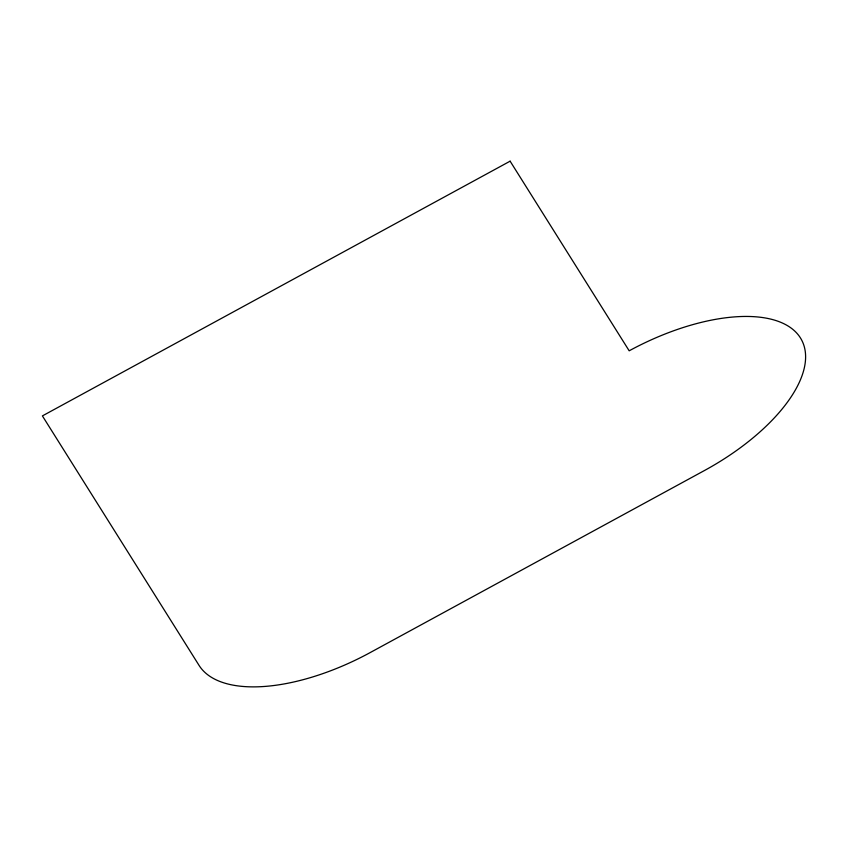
<?xml version="1.0" encoding="UTF-8"?>
<svg xmlns="http://www.w3.org/2000/svg" width="848" height="848" viewBox="0 0 848 848"><rect width="100%" height="100%" fill="white"/><g stroke="black" fill="none" stroke-linecap="round" stroke-linejoin="round"><path stroke-width="1.27" d="M510.114 161.173L42.4 415.902L199.068 665.404A152.248 70.532 -27.6 0 0 370.3 652.515L704.391 470.566A152.248 70.532 -27.6 0 0 800.417 337.907A152.248 70.532 -27.6 0 0 629.184 350.807L510.114 161.173"/></g></svg>
